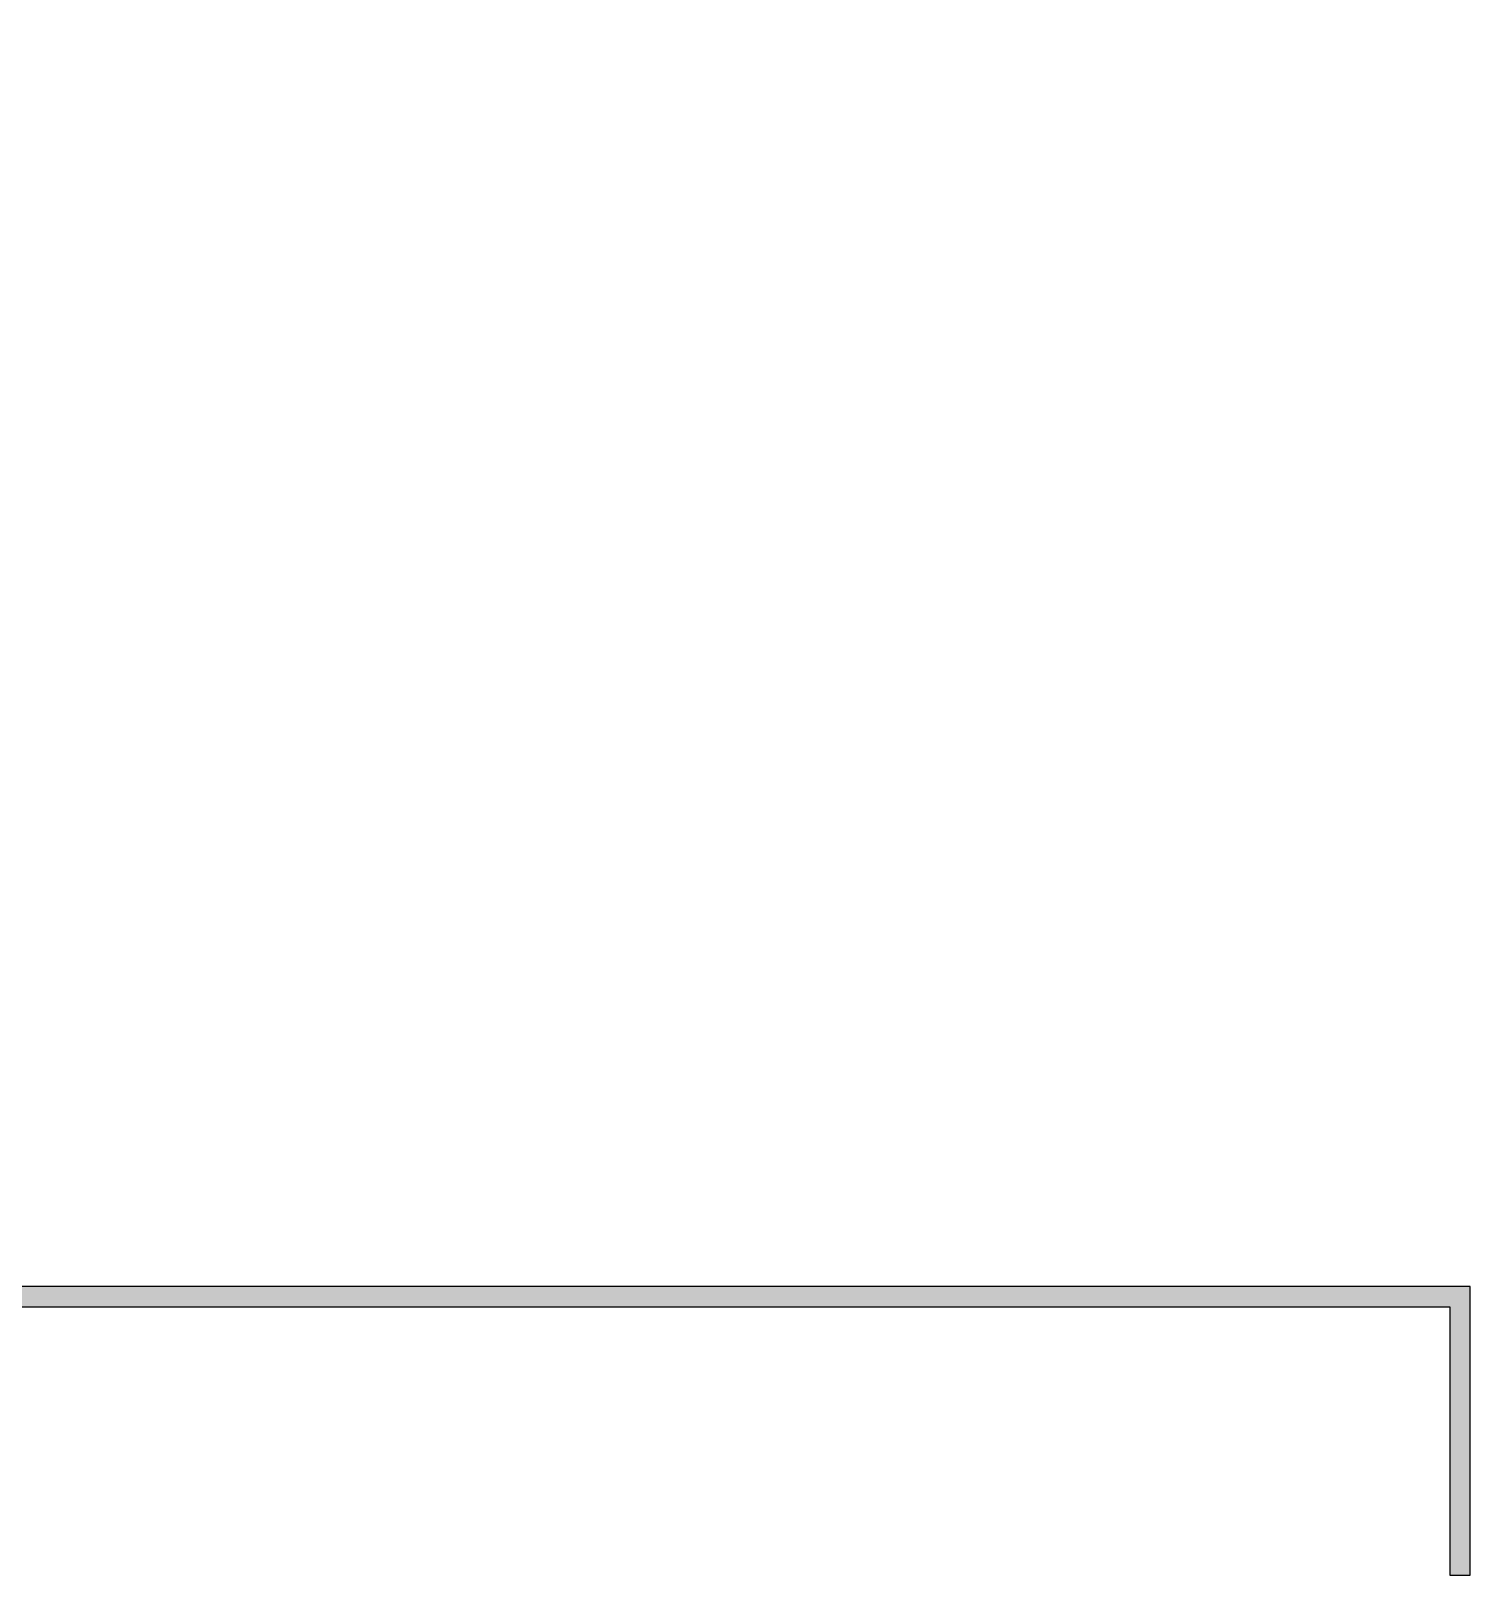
# Model space of a CAD drawing. Extents: x -197 to 433, y -280 to 31.
# Drawn here: x 45 to 66.23, y -74.69 to -51.92 of the extents above; entities that cross this region are included whole.
import ezdxf

# ---------------------------------------------------------------- set-up
doc = ezdxf.new("R2010")
doc.units = 0
doc.header["$LTSCALE"] = 4
doc.layers.get('0').update_dxf_attribs({"linetype": 'CONTINUOUS'})

msp = doc.modelspace()

# ---------------------------------------------------------------- hatches: boundary and pattern name
h = msp.add_hatch(color=256)
h.dxf.hatch_style = 1
h.paths.add_polyline_path([(-4.707, -19.256), (-32.407, -19.256), (-32.407, -16.299), (-32.707, -16.299), (-32.707, -19.556), (-4.707, -19.556)])
h.paths.add_polyline_path([(42.593, -16.299), (42.293, -16.299), (42.293, -19.256), (14.593, -19.256), (14.593, -19.556), (42.593, -19.556)])
h.paths.add_polyline_path([(3.932, -70.436), (-39.068, -70.436), (-39.068, -74.693), (-38.768, -74.693), (-38.768, -70.736), (3.932, -70.736)])
h.paths.add_polyline_path([(66.232, -70.436), (23.232, -70.436), (23.232, -70.736), (65.932, -70.736), (65.932, -74.693), (66.232, -74.693)])

# ---------------------------------------------------------------- linework, layer by layer
for p, q in [((66.232, -70.436), (23.232, -70.436)), ((66.232, -74.693), (66.232, -70.436)), ((23.232, -70.736), (65.932, -70.736)), ((65.932, -70.736), (65.932, -74.693)), ((65.932, -74.693), (66.232, -74.693))]:
    msp.add_line(p, q)

doc.saveas('drawing.dxf')
